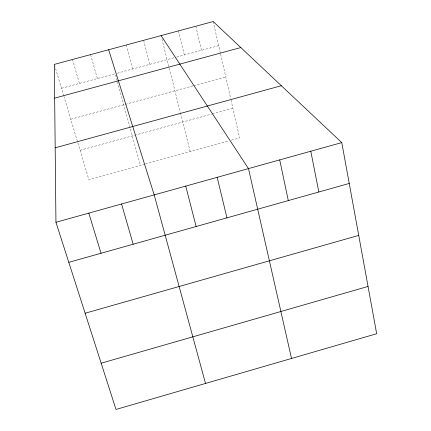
<?xml version="1.0" encoding="UTF-8"?>
<svg xmlns="http://www.w3.org/2000/svg" width="431" height="431" viewBox="0 0 431 431"><rect width="100%" height="100%" fill="white"/><g stroke="black" fill="none" stroke-linecap="round" stroke-linejoin="round"><path stroke-width="0.32" stroke-dasharray="2.15 1.62" d="M144.891 164.087L88.861 179.598L63.912 96.399M145.527 163.909L228.872 140.835M231.404 140.134L239.631 137.855L230.833 99.162M80.069 150.279L211.718 114.07M212.359 113.892L232.896 108.24M70.765 119.247L193.158 85.817M193.788 85.645L225.769 76.907M61.482 88.296L115.244 73.712M117.167 73.195L176.037 57.226M176.672 57.054L218.662 45.664M54.511 65.033L63.729 95.774M72.473 59.505L79.439 83.425M90.58 54.618L97.363 78.566M115.589 74.967L117.307 81.217M117.474 81.842L140.414 165.326M126.164 45.023L132.565 69.014M143.636 40.309L149.853 64.327M161.889 38.855L180.325 112.34M180.487 112.981L190.168 151.55M178.477 30.908L184.323 54.979M195.841 26.226L201.509 50.314M213.178 21.55L220.451 53.53M220.597 54.182L230.682 98.516"/><path stroke-width="0.65" d="M101.161 363.198L368.047 286.443M85.128 313.235L358.727 235.401M68.798 262.334L349.239 183.444M55.949 222.288L341.778 142.596L376.678 333.723L115.998 409.45L55.949 222.288L54.322 64.402L213.178 21.55L341.778 142.596M55.179 147.811L281.351 85.721M54.667 98.133L240.81 47.561M161.075 35.606L248.493 168.607L291.523 358.463M108.655 49.743L154.19 194.898L205.512 383.445M88.818 213.124L101.037 253.266M121.564 203.992L133.163 244.226M185.739 186.1L196.121 226.517M217.17 177.34L226.959 217.844M279.703 159.906L288.317 200.582M310.794 151.238L318.832 192"/></g></svg>
